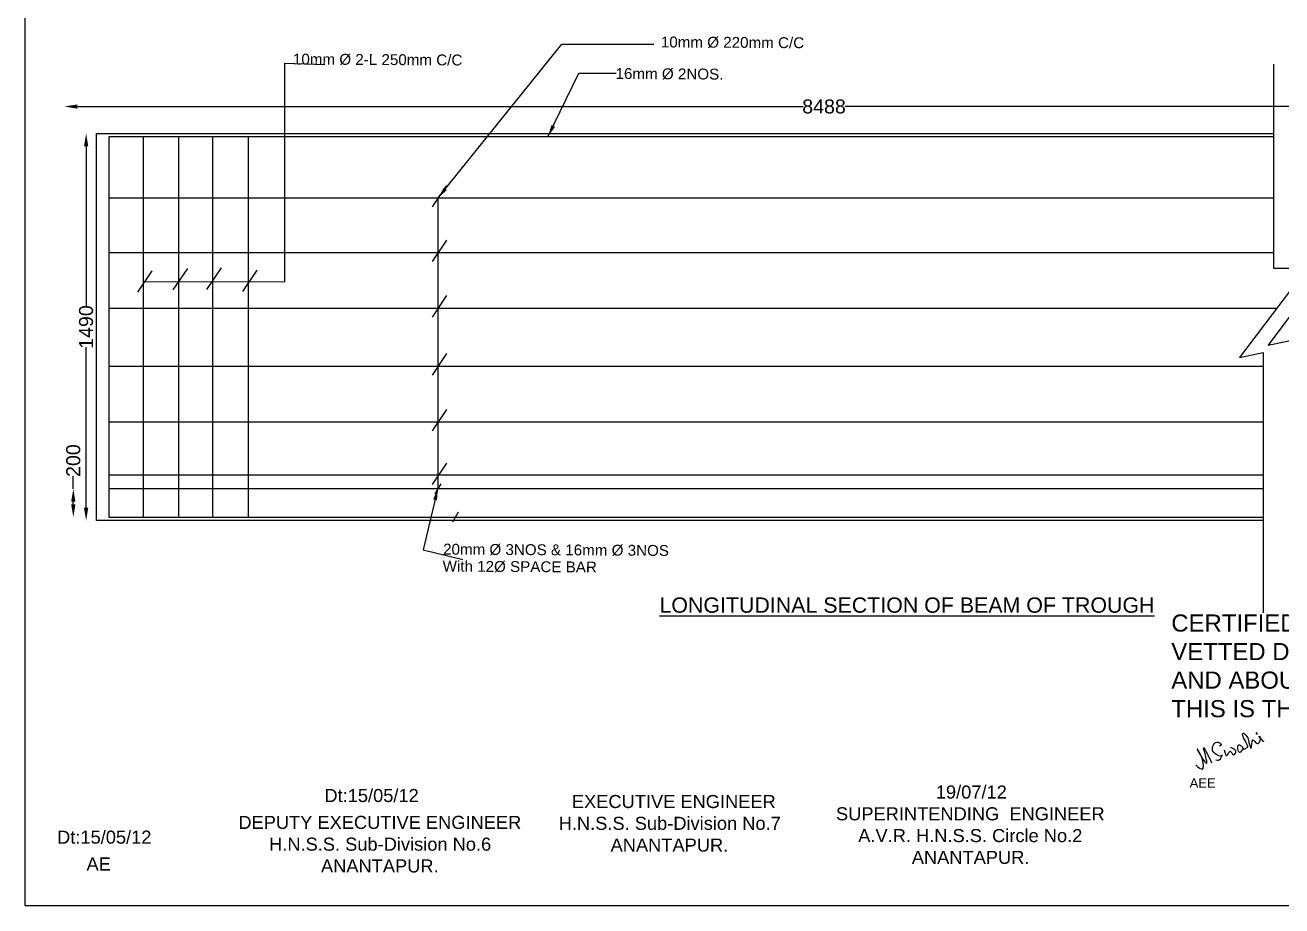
# Model space of a CAD drawing. Header units: millimetres. Extents: x 97544 to 114613, y -266 to 11013.
# Drawn here: x 97544 to 107403, y -266 to 6642 of the extents above; entities that cross this region are included whole.
import ezdxf

# ---------------------------------------------------------------- set-up
doc = ezdxf.new("R2010")
doc.units = ezdxf.units.MM
doc.header["$MEASUREMENT"] = 0
doc.layers.add('DRAWING', color=7, linetype='Continuous')
doc.layers.add('TEXT', color=7, linetype='Continuous')
doc.styles.get("Standard").update_dxf_attribs({"font": 'arial.ttf'})
doc.dimstyles.get("Standard").update_dxf_attribs({"dimtxt": 110, "dimasz": 100, "dimexe": 0.18, "dimexo": 0.0625, "dimgap": 0.09, "dimtad": 0, "dimdec": 0, "dimzin": 0, "dimdsep": 46, "dimtxsty": 'Standard', "dimcen": 0.09, "dimse1": 1, "dimse2": 1, "dimadec": 0, "dimazin": 0, "dimtfac": 1, "dimtdec": 0, "dimtofl": 0, "dimtmove": 0, "dimatfit": 3, "dimfxl": 1, "dimtolj": 1, "dimtzin": 0, "dimarcsym": 0})

# ---------------------------------------------------------------- blocks, each defined once
blk = doc.blocks.new('*D42')
at = {"layer": 'Defpoints', "color": 0}
for p in [(98104, 5792.1), (98022.4, 2755.9), (107479.5, 2755.9)]:
    blk.add_point(p, dxfattribs=at)
at = {"layer": 'DRAWING', "color": 0, "lineweight": -2}
for p, q in [((98022.4, 5692.1), (98022.4, 4433)), ((98022.4, 2855.9), (98022.4, 4115))]:
    blk.add_line(p, q, dxfattribs=at)
at = {"layer": 'DRAWING', "color": 0}
for points in [[(98005.7, 5692.1), (98039, 5692.1), (98022.4, 5792.1)], [(98005.7, 2855.9), (98039, 2855.9), (98022.4, 2755.9)]]:
    blk.add_solid(points, dxfattribs=at)
at = {"layer": 'DRAWING', "color": 0, "insert": (98022.4, 4274), "char_height": 110, "attachment_point": 5, "rotation": 90}
blk.add_mtext('\\A1;1490', dxfattribs=at)
blk = doc.blocks.new('*D43')
at = {"layer": 'Defpoints', "color": 0}
for p in [(109768.8, 6003.5), (97853.3, 5792.1), (109768.8, 5765.7)]:
    blk.add_point(p, dxfattribs=at)
at = {"layer": 'DRAWING', "color": 0, "lineweight": -2}
for p, q in [((97953.3, 6003.5), (103646.6, 6003.5)), ((109668.8, 6003.5), (103975.6, 6003.5))]:
    blk.add_line(p, q, dxfattribs=at)
at = {"layer": 'DRAWING', "color": 0}
for points in [[(97953.3, 6020.1), (97953.3, 5986.8), (97853.3, 6003.5)], [(109668.8, 6020.1), (109668.8, 5986.8), (109768.8, 6003.5)]]:
    blk.add_solid(points, dxfattribs=at)
at = {"layer": 'DRAWING', "color": 0, "insert": (103811.1, 6003.5), "char_height": 110, "attachment_point": 5}
blk.add_mtext('\\A1;8488', dxfattribs=at)
blk = doc.blocks.new('*D45')
at = {"layer": 'Defpoints', "color": 0}
for p in [(97921.9, 3004), (98200.7, 3004), (98200.7, 2782.2)]:
    blk.add_point(p, dxfattribs=at)
at = {"layer": 'DRAWING', "color": 0, "lineweight": -2}
for p, q in [((97921.9, 3004), (97921.9, 3104)), ((97921.9, 2882.2), (97921.9, 2904))]:
    blk.add_line(p, q, dxfattribs=at)
at = {"layer": 'DRAWING', "color": 0}
for points in [[(97905.2, 2904), (97938.6, 2904), (97921.9, 3004)], [(97905.2, 2882.2), (97938.6, 2882.2), (97921.9, 2782.2)]]:
    blk.add_solid(points, dxfattribs=at)
at = {"layer": 'DRAWING', "color": 0, "insert": (97921.9, 3226.4), "char_height": 110, "attachment_point": 5, "rotation": 90}
blk.add_mtext('\\A1;200', dxfattribs=at)

msp = doc.modelspace()

# ---------------------------------------------------------------- linework, layer by layer
at = {"layer": 'DRAWING'}
msp.add_lwpolyline([(97544, 11012.7), (114613.3, 11012.7), (114613.3, -266.2), (97544, -266.2)], close=True, dxfattribs=at)
for points in [[(98481.4, 4631.3), (99580, 4628.2), (99580, 6344.3), (99895.5, 6333.5)], [(107336.2, 6335.9), (107336.2, 4735.3), (107600, 4735.3)], [(99751, 2755.9), (98104, 2755.9), (98104, 5792.1), (99751, 5792.1)], [(99751, 5765.7), (98200.7, 5765.7), (98200.7, 5738.5)], [(98200.7, 5738.5), (98200.7, 2795.1), (98200.7, 2782.2), (99751, 2782.2)], [(98470.2, 5765.7), (98470.2, 2782.2)], [(98748.1, 5765.7), (98748.1, 2782.2)], [(99013.2, 5765.7), (99013.2, 2782.2)], [(99294.5, 5765.7), (99294.5, 2782.2)], [(99751, 5792.1), (107336.2, 5792.1)], [(107336.2, 5765.7), (99751, 5765.7)], [(100850.1, 5385.1), (100735.8, 5216.9)], [(99751, 5284.6), (98200.7, 5284.6)], [(107336.2, 5284.6), (99751, 5284.6)], [(100781.8, 5284.6), (100781.8, 3010.3)], [(100850.1, 4956.5), (100735.8, 4788.4)], [(99751, 4856), (98200.7, 4856)], [(107336.2, 4856), (99751, 4856)], [(98816.5, 4733.1), (98702.1, 4564.9)], [(99081.5, 4737.5), (98967.2, 4569.3)], [(107600, 4735.3), (107070.2, 4035.8), (107255.6, 4073.8), (107255.6, 2033.1)], [(107818.8, 4830.7), (107294.1, 4132.9), (107479.5, 4170.9), (107479.5, 2130.2)], [(98538.6, 4715.3), (98424.2, 4547.2)], [(99362.9, 4719.7), (99248.5, 4551.6)], [(100850.1, 4520.2), (100735.8, 4352)], [(99751, 4419.6), (98200.7, 4419.6)], [(107360.9, 4419.6), (99751, 4419.6)], [(100850.1, 4065.1), (100735.8, 3896.9)], [(99751, 3964.5), (98200.7, 3964.5)], [(107255.6, 3964.5), (99751, 3964.5)], [(100850.1, 3628.2), (100735.8, 3460)], [(99751, 3527.7), (98200.7, 3527.7)], [(107255.6, 3527.7), (99751, 3527.7)], [(100850.1, 3205.9), (100735.8, 3037.8)], [(99751, 3112.2), (98200.7, 3112.2)], [(107255.6, 3112.2), (99751, 3112.2)], [(99751, 3004), (98200.7, 3004)], [(107255.6, 3004), (99751, 3004)], [(100805.6, 3043.5), (100759.1, 2966.6)], [(99751, 2782.2), (107255.6, 2782.2)], [(100941.9, 2821.6), (100895.4, 2744.7)], [(107255.6, 2755.9), (99751, 2755.9)]]:
    msp.add_lwpolyline(points, dxfattribs=at)
at = {"layer": 'TEXT'}
for points in [[(107098.6, 971), (107070.3, 937.8), (107057.2, 981.6), (107066.3, 996.8), (107086.4, 985.6), (107101, 967), (107102.6, 964.9), (107113.8, 965.5), (107124.8, 974), (107135.5, 980.1), (107133, 990.7), (107123.3, 1012.4), (107096.2, 1069), (107096.2, 1086.7), (107128.5, 1063.5), (107144, 1016), (107161.7, 969.4), (107176.9, 1035.2), (107209.2, 1007.8), (107229.9, 1023), (107228.4, 1055.9), (107225.3, 1060.5), (107224.7, 1062.9), (107259.7, 1026.1), (107260.6, 1027.6), (107262.2, 1028.5)], [(107209.2, 1082.1), (107207.3, 1090.6), (107199.7, 1090), (107201.6, 1085.5), (107208.3, 1083), (107211, 1083)], [(106726.4, 840.3), (106779.1, 806.2), (106780, 881.7), (106738.6, 962.7), (106812, 851.3), (106788.9, 971.6), (106851.6, 855.5)], [(106885.4, 879.6), (106920.4, 887.2), (106932.6, 915.8), (106930.5, 913.7), (106881.2, 925.6), (106859.2, 951.8), (106903.1, 1016.6), (106925, 991.4), (106910.7, 985.9)], [(106948.8, 957.9), (106971.9, 913.1), (106998.1, 946.9), (107021.9, 919.5), (107041.7, 937.8), (107002.7, 975.2)]]:
    msp.add_spline(points, degree=3, dxfattribs=at)

# ---------------------------------------------------------------- texts
at = {"layer": 'DRAWING'}
for s, p in [('10mm Ø 220mm C/C', (102530.9, 6467.7)), ('10mm Ø 2-L 250mm C/C', (99644.8, 6333.5)), ('16mm Ø 2NOS.', (102175.4, 6220)), ('20mm Ø 3NOS & 16mm Ø 3NOS', (100822.5, 2489.2)), ('With 12Ø SPACE BAR', (100818.8, 2355.9))]:
    msp.add_text(s, height=85.18, rotation=359.65712, dxfattribs=at).set_placement(p)
at = {"layer": 'TEXT'}
for s, height, p in [('%%ULONGITUDINAL SECTION OF BEAM OF TROUGH', 120, (102520, 2033)), ('Dt:15/05/12', 102.48, (99891.7, 548.1)), ('Dt:15/05/12', 102.48, (97794.7, 221.6)), ('AE ', 102.48, (98025.4, 10.7))]:
    msp.add_text(s, height=height, dxfattribs=at).set_placement(p)
at = {"layer": 'TEXT', "attachment_point": 1}
for s, insert, char_height, width in [('CERTIFIED THAT ALL CORRECTIONS MADE IN THE \\PVETTED DRAWING EXPECTED WARPED WING WALLS,\\PAND ABOUT OTHERS CORRECTIONS AND \\PTHIS IS THE FINAL DRAWING FOR APPORVAL. ', (106535.3, 2019.4), 134.281, 4951.081), ('AEE', (106679.2, 734.4), 73.09, 354.486), ('\\pi918.39;  EXECUTIVE ENGINEER\\P\\pi894.52;H.N.S.S. Sub-Division No.7\\P\\pi1301.6;ANANTAPUR.', (100835.3, 603.4), 102.48, 3513.509), ('\\pi1489.7;19/07/12\\P\\pi706.9;SUPERINTENDING  ENGINEER\\P\\pi881.45;A.V.R. H.N.S.S. Circle No.2\\P\\pi1301.6;ANANTAPUR.', (103198, 677.9), 102.48, 3513.509), ('\\pi653.46;DEPUTY EXECUTIVE ENGINEER\\P\\pi894.56;H.N.S.S. Sub-Division No.6 \\P\\pi1301.6;ANANTAPUR.', (98563.3, 439.9), 102.48, 3513.509)]:
    msp.add_mtext(s, dxfattribs=dict(at, insert=insert, char_height=char_height, width=width))

# ---------------------------------------------------------------- dimensions: what is measured, and where the dimension line sits
at = {"layer": 'DRAWING'}
dim = msp.add_linear_dim(base=(109768.8, 6003.5), p1=(97853.3, 5792.1), p2=(109768.8, 5765.7), text='8488', dimstyle='Standard', override={"dimfxl": 2000}, dxfattribs=at)
dim.commit()
dim.dimension.update_dxf_attribs({"geometry": '*D43', "text_midpoint": (103811.1, 6003.5)})
dim = msp.add_linear_dim(base=(98022.4, 2755.9), p1=(98104, 5792.1), p2=(107479.5, 2755.9), angle=90, text='1490', dimstyle='Standard', dxfattribs=at)
dim.commit()
dim.dimension.update_dxf_attribs({"geometry": '*D42', "text_midpoint": (98022.4, 4274)})
dim = msp.add_linear_dim(base=(97921.9, 3004), p1=(98200.7, 2782.2), p2=(98200.7, 3004), angle=90, text='200', dimstyle='Standard', override={"dimfxl": 2000}, dxfattribs=at)
dim.commit()
dim.dimension.update_dxf_attribs({"geometry": '*D45', "text_midpoint": (97921.9, 3226.4)})

# ---------------------------------------------------------------- leaders
for points in [[(100781.8, 5284.6), (101754, 6492.4), (102476.6, 6492.4)], [(101645.2, 5765.7), (101887.1, 6266.1), (102180.2, 6266.1)], [(100781.8, 3010.3), (100667.4, 2526.8), (100977.7, 2451.6)]]:
    msp.add_leader(points, dimstyle='Standard', override={"dimasz": 95, "dimgap": 0.09, "dimtad": 0, "dimfxl": 2000, "dimarcsym": 1}, dxfattribs=at)

doc.saveas('drawing.dxf')
